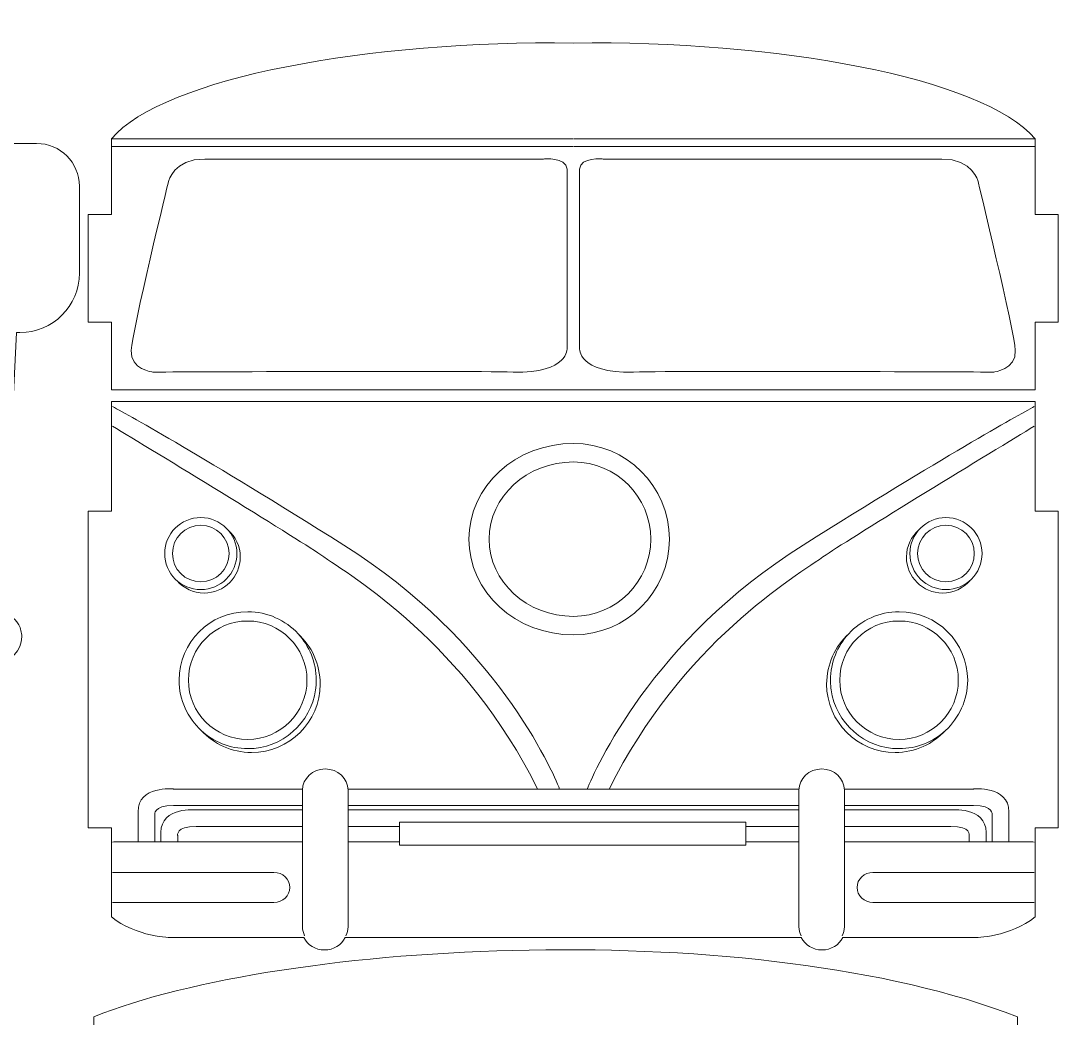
# Model space of a CAD drawing. Header units: millimetres. Extents: x -220 to 220, y -193 to 193.
# Drawn here: x 73.2 to 207.9, y 63.8 to 193.4 of the extents above; entities that cross this region are included whole.
import ezdxf

# ---------------------------------------------------------------- set-up
doc = ezdxf.new("R2010")
doc.units = ezdxf.units.MM
doc.header["$MEASUREMENT"] = 0
doc.layers.add('Camada 1', color=7, linetype='Continuous')

msp = doc.modelspace()

# ---------------------------------------------------------------- linework, layer by layer
at = {"layer": 'Camada 1', "color": 250, "lineweight": 20}
msp.add_open_spline([(50.2018, 166.1987), (48.9251, 166.8395), (47.7743, 167.7461), (46.8574, 168.8409), (46.8574, 168.8409), (46.6843, 182.426), (35.615, 193.3565), (22.0216, 193.3565), (22.0216, 193.3565), (11.7191, 193.3565), (2.4998, 186.9992), (-1.1775, 177.4124), (-1.1775, 177.4124), (-1.1775, 177.4124), (-126.0096, 177.4124), (-126.0096, 177.4124), (-126.0096, 177.4124), (-129.6868, 186.9993), (-138.906, 193.3565), (-149.2086, 193.3565), (-149.2086, 193.3565), (-159.5107, 193.3565), (-168.7294, 186.9987), (-172.4065, 177.4124), (-172.4065, 177.4124), (-172.4065, 177.4124), (-213.9852, 177.4124), (-213.9852, 177.4124), (-213.9852, 177.4124), (-217.0474, 177.4124), (-219.5304, 174.93), (-219.5304, 171.8676), (-219.5304, 171.8676), (-219.5304, 171.8676), (-219.5304, 160.557), (-219.5304, 160.557), (-219.5304, 160.557), (-219.5304, 156.5124), (-216.4033, 153.1659), (-212.3871, 152.8683), (-212.3871, 152.8683), (-212.0839, 150.7542), (-211.7412, 148.6457), (-211.3594, 146.5443), (-211.3594, 146.5443), (-211.6431, 145.4355), (-211.786, 144.2889), (-211.786, 143.1446), (-211.786, 143.1446), (-211.786, 140.3754), (-210.8488, 136.9631), (-208.8373, 134.9532), (-208.8373, 134.9532), (-208.4364, 133.3749), (-208.0113, 131.8028), (-207.5656, 130.2365), (-207.5656, 130.2365), (-202.7917, 113.4575), (-195.4776, 97.4739), (-185.8954, 82.8954), (-185.8954, 82.8954), (-186.5274, 82.5111), (-187.1751, 82.0394), (-187.6455, 81.4745), (-187.6455, 81.4745), (-188.0193, 81.0258), (-188.2941, 80.4975), (-188.2941, 79.9016), (-188.2941, 79.9016), (-188.2941, 75.5495), (-181.6593, 73.185), (-178.3429, 72.1482), (-178.3429, 72.1482), (-174.5959, 70.9767), (-170.6403, 70.1843), (-166.771, 69.5403), (-166.771, 69.5403), (-161.7028, 68.6969), (-156.5755, 68.1008), (-151.4616, 67.6151), (-151.4616, 67.6151), (-138.2526, 66.3605), (-124.8876, 65.8046), (-111.6267, 65.4365), (-111.6267, 65.4365), (-95.3775, 64.9856), (-79.1091, 64.8737), (-62.8542, 64.8737), (-62.8542, 64.8737), (-46.596, 64.8737), (-30.3153, 65.2172), (-14.0779, 66.0566), (-14.0779, 66.0566), (-0.7995, 66.7431), (12.5693, 67.7346), (25.7585, 69.4427), (25.7585, 69.4427), (30.8783, 70.1058), (36.0025, 70.8828), (41.0675, 71.8863), (41.0675, 71.8863), (44.9441, 72.6543), (48.8792, 73.5588), (52.6367, 74.7917), (52.6367, 74.7917), (55.4453, 75.713), (62.5615, 78.1893), (62.5859, 81.9702), (62.5859, 81.9702), (62.5859, 81.9702), (66.0046, 95.0927), (66.0046, 95.0927), (66.0046, 95.0927), (66.0046, 95.0927), (66.0268, 95.178), (66.0268, 95.178), (66.0268, 95.178), (66.0268, 95.178), (66.1073, 95.4893), (66.1073, 95.4893), (66.1073, 95.4893), (67.346, 100.2902), (68.3825, 105.143), (69.2191, 110.03), (69.2191, 110.03), (69.2191, 110.03), (70.0057, 110.03), (70.0057, 110.03), (70.0057, 110.03), (71.8181, 110.03), (73.2878, 111.4998), (73.2878, 113.3123), (73.2878, 113.3123), (73.2878, 113.8622), (73.1513, 114.3995), (72.8878, 114.882), (72.8878, 114.882), (72.3464, 115.8729), (71.3386, 116.5142), (70.2169, 116.586), (70.2169, 116.586), (70.8784, 121.5492), (71.3359, 126.5396), (71.5798, 131.5407), (71.5798, 131.5407), (71.5798, 131.5407), (72.6184, 152.8374), (72.6184, 152.8374), (72.6184, 152.8374), (72.6184, 152.8374), (73.0502, 152.8374), (73.0502, 152.8374), (73.0502, 152.8374), (77.3134, 152.8374), (80.7697, 156.2939), (80.7697, 160.557), (80.7697, 160.557), (80.7697, 160.557), (80.7697, 171.8676), (80.7697, 171.8676), (80.7697, 171.8676), (80.7697, 174.93), (78.2869, 177.4124), (75.2245, 177.4124), (75.2245, 177.4124), (75.2245, 177.4124), (58.4983, 177.4124), (58.4983, 177.4124), (58.4983, 177.4124), (56.8832, 177.4124), (55.4059, 176.5037), (54.6778, 175.062), (54.6778, 175.062), (54.6778, 175.062), (50.2018, 166.1987), (50.2018, 166.1987)], degree=3, knots=[0, 0, 0, 0, 0.02222222, 0.02222222, 0.02222222, 0.02222222, 0.04444444, 0.04444444, 0.04444444, 0.04444444, 0.06666667, 0.06666667, 0.06666667, 0.06666667, 0.08888889, 0.08888889, 0.08888889, 0.08888889, 0.11111111, 0.11111111, 0.11111111, 0.11111111, 0.13333333, 0.13333333, 0.13333333, 0.13333333, 0.15555556, 0.15555556, 0.15555556, 0.15555556, 0.17777778, 0.17777778, 0.17777778, 0.17777778, 0.2, 0.2, 0.2, 0.2, 0.22222222, 0.22222222, 0.22222222, 0.22222222, 0.24444444, 0.24444444, 0.24444444, 0.24444444, 0.26666667, 0.26666667, 0.26666667, 0.26666667, 0.28888889, 0.28888889, 0.28888889, 0.28888889, 0.31111111, 0.31111111, 0.31111111, 0.31111111, 0.33333333, 0.33333333, 0.33333333, 0.33333333, 0.35555556, 0.35555556, 0.35555556, 0.35555556, 0.37777778, 0.37777778, 0.37777778, 0.37777778, 0.4, 0.4, 0.4, 0.4, 0.42222222, 0.42222222, 0.42222222, 0.42222222, 0.44444444, 0.44444444, 0.44444444, 0.44444444, 0.46666667, 0.46666667, 0.46666667, 0.46666667, 0.48888889, 0.48888889, 0.48888889, 0.48888889, 0.51111111, 0.51111111, 0.51111111, 0.51111111, 0.53333333, 0.53333333, 0.53333333, 0.53333333, 0.55555556, 0.55555556, 0.55555556, 0.55555556, 0.57777778, 0.57777778, 0.57777778, 0.57777778, 0.6, 0.6, 0.6, 0.6, 0.62222222, 0.62222222, 0.62222222, 0.62222222, 0.64444444, 0.64444444, 0.64444444, 0.64444444, 0.66666667, 0.66666667, 0.66666667, 0.66666667, 0.68888889, 0.68888889, 0.68888889, 0.68888889, 0.71111111, 0.71111111, 0.71111111, 0.71111111, 0.73333333, 0.73333333, 0.73333333, 0.73333333, 0.75555556, 0.75555556, 0.75555556, 0.75555556, 0.77777778, 0.77777778, 0.77777778, 0.77777778, 0.8, 0.8, 0.8, 0.8, 0.82222222, 0.82222222, 0.82222222, 0.82222222, 0.84444444, 0.84444444, 0.84444444, 0.84444444, 0.86666667, 0.86666667, 0.86666667, 0.86666667, 0.88888889, 0.88888889, 0.88888889, 0.88888889, 0.91111111, 0.91111111, 0.91111111, 0.91111111, 0.93333333, 0.93333333, 0.93333333, 0.93333333, 0.95555556, 0.95555556, 0.95555556, 0.95555556, 1, 1, 1, 1], dxfattribs=at)
at = {"layer": 'Camada 1', "color": 250, "lineweight": 9}
for points, knots in [([(84.9305, 154.2025), (84.9305, 154.2025), (81.9305, 154.2025), (81.9305, 154.2025), (81.9305, 154.2025), (81.9305, 154.2025), (81.9305, 168.1897), (81.9305, 168.1897), (81.9305, 168.1897), (81.9305, 168.1897), (84.9305, 168.1897), (84.9305, 168.1897), (84.9305, 168.1897), (84.9305, 168.1897), (84.9305, 178.0071), (84.9305, 178.0071), (84.9305, 178.0071), (91.6999, 186.0201), (118.8103, 190.8537), (144.9304, 190.4563), (144.9304, 190.4563), (171.0508, 190.8535), (198.1612, 186.0201), (204.9305, 178.0071), (204.9305, 178.0071), (204.9305, 178.0071), (204.9305, 168.1897), (204.9305, 168.1897), (204.9305, 168.1897), (204.9305, 168.1897), (207.9305, 168.1897), (207.9305, 168.1897), (207.9305, 168.1897), (207.9305, 168.1897), (207.9305, 154.2025), (207.9305, 154.2025), (207.9305, 154.2025), (207.9305, 154.2025), (204.9305, 154.2025), (204.9305, 154.2025), (204.9305, 154.2025), (204.9305, 154.2025), (204.9305, 145.3915), (204.9305, 145.3915), (204.9305, 145.3915), (204.9305, 145.3915), (84.9305, 145.3915), (84.9305, 145.3915), (84.9305, 145.3915), (84.9305, 145.3915), (84.9305, 154.2025), (84.9305, 154.2025)], [0, 0, 0, 0, 0.07142857, 0.07142857, 0.07142857, 0.07142857, 0.14285714, 0.14285714, 0.14285714, 0.14285714, 0.21428571, 0.21428571, 0.21428571, 0.21428571, 0.28571429, 0.28571429, 0.28571429, 0.28571429, 0.35714286, 0.35714286, 0.35714286, 0.35714286, 0.42857143, 0.42857143, 0.42857143, 0.42857143, 0.5, 0.5, 0.5, 0.5, 0.57142857, 0.57142857, 0.57142857, 0.57142857, 0.64285714, 0.64285714, 0.64285714, 0.64285714, 0.71428571, 0.71428571, 0.71428571, 0.71428571, 0.78571429, 0.78571429, 0.78571429, 0.78571429, 0.85714286, 0.85714286, 0.85714286, 0.85714286, 1, 1, 1, 1]), ([(204.9306, 129.6307), (204.9306, 129.6307), (207.9306, 129.6307), (207.9306, 129.6307), (207.9306, 129.6307), (207.9306, 129.6307), (207.9306, 88.4915), (207.9306, 88.4915), (207.9306, 88.4915), (207.9306, 88.4915), (204.9306, 88.4915), (204.9306, 88.4915), (204.9306, 88.4915), (204.9306, 88.4915), (204.9306, 76.925), (204.9306, 76.925), (204.9306, 76.925), (201.7876, 74.29), (197.0844, 74.2307), (197.0844, 74.2307), (197.0844, 74.2307), (197.0844, 74.2307), (179.9361, 74.2307), (179.9361, 74.2307), (179.9361, 74.2307), (179.4655, 73.2799), (178.4377, 72.6203), (177.2458, 72.6203), (177.2458, 72.6203), (176.0539, 72.6203), (175.026, 73.2799), (174.5554, 74.2307), (174.5554, 74.2307), (174.5554, 74.2307), (145.0066, 74.2307), (145.0066, 74.2307), (145.0066, 74.2307), (145.0066, 74.2307), (144.9305, 74.2307), (144.9305, 74.2307), (144.9305, 74.2307), (144.9305, 74.2307), (144.8545, 74.2307), (144.8545, 74.2307), (144.8545, 74.2307), (144.8545, 74.2307), (115.3057, 74.2307), (115.3057, 74.2307), (115.3057, 74.2307), (114.8351, 73.2799), (113.8072, 72.6203), (112.6153, 72.6203), (112.6153, 72.6203), (111.4234, 72.6203), (110.3956, 73.2799), (109.925, 74.2307), (109.925, 74.2307), (109.925, 74.2307), (92.7767, 74.2307), (92.7767, 74.2307), (92.7767, 74.2307), (92.7767, 74.2307), (88.0735, 74.29), (84.9305, 76.925), (84.9305, 76.925), (84.9305, 76.925), (84.9305, 88.4915), (84.9305, 88.4915), (84.9305, 88.4915), (84.9305, 88.4915), (81.9305, 88.4915), (81.9305, 88.4915), (81.9305, 88.4915), (81.9305, 88.4915), (81.9305, 129.6307), (81.9305, 129.6307), (81.9305, 129.6307), (81.9305, 129.6307), (84.9305, 129.6307), (84.9305, 129.6307), (84.9305, 129.6307), (84.9305, 129.6307), (84.9305, 143.8915), (84.9305, 143.8915), (84.9305, 143.8915), (84.9305, 143.8915), (204.9306, 143.8915), (204.9306, 143.8915), (204.9306, 143.8915), (204.9306, 143.8915), (204.9306, 129.6307), (204.9306, 129.6307)], [0, 0, 0, 0, 0.04166667, 0.04166667, 0.04166667, 0.04166667, 0.08333333, 0.08333333, 0.08333333, 0.08333333, 0.125, 0.125, 0.125, 0.125, 0.16666667, 0.16666667, 0.16666667, 0.16666667, 0.20833333, 0.20833333, 0.20833333, 0.20833333, 0.25, 0.25, 0.25, 0.25, 0.29166667, 0.29166667, 0.29166667, 0.29166667, 0.33333333, 0.33333333, 0.33333333, 0.33333333, 0.375, 0.375, 0.375, 0.375, 0.41666667, 0.41666667, 0.41666667, 0.41666667, 0.45833333, 0.45833333, 0.45833333, 0.45833333, 0.5, 0.5, 0.5, 0.5, 0.54166667, 0.54166667, 0.54166667, 0.54166667, 0.58333333, 0.58333333, 0.58333333, 0.58333333, 0.625, 0.625, 0.625, 0.625, 0.66666667, 0.66666667, 0.66666667, 0.66666667, 0.70833333, 0.70833333, 0.70833333, 0.70833333, 0.75, 0.75, 0.75, 0.75, 0.79166667, 0.79166667, 0.79166667, 0.79166667, 0.83333333, 0.83333333, 0.83333333, 0.83333333, 0.875, 0.875, 0.875, 0.875, 0.91666667, 0.91666667, 0.91666667, 0.91666667, 1, 1, 1, 1]), ([(167.3545, 89.2306), (167.3545, 89.2306), (167.3545, 86.2306), (167.3545, 86.2306), (167.3545, 86.2306), (167.3545, 86.2306), (122.3545, 86.2306), (122.3545, 86.2306), (122.3545, 86.2306), (122.3545, 86.2306), (122.3545, 89.2306), (122.3545, 89.2306), (122.3545, 89.2306), (122.3545, 89.2306), (167.3545, 89.2306), (167.3545, 89.2306)], [0, 0, 0, 0, 0.2, 0.2, 0.2, 0.2, 0.4, 0.4, 0.4, 0.4, 0.6, 0.6, 0.6, 0.6, 1, 1, 1, 1]), ([(142.6431, -37.7622), (125.1615, -37.7622), (107.68, -37.7622), (90.4893, -37.7622), (90.4893, -37.7622), (90.4893, -37.7622), (85.786, -37.6712), (82.6431, -33.6204), (82.6431, -33.6204), (82.6431, -33.6204), (82.6431, -15.8397), (82.6431, -15.8397), (82.6431, -15.8397), (82.6431, -15.8397), (79.6431, -15.8397), (79.6431, -15.8397), (79.6431, -15.8397), (79.6431, -15.8397), (79.6431, 47.4016), (79.6431, 47.4016), (79.6431, 47.4016), (79.6431, 47.4016), (82.6431, 47.4016), (82.6431, 47.4016), (82.6431, 47.4016), (82.6431, 47.4016), (82.6431, 63.936), (82.6431, 63.936), (82.6431, 63.936), (107.3442, 73.9435), (168.8139, 77.0734), (202.6431, 63.936), (202.6431, 63.936), (202.6431, 63.936), (202.6431, 47.4016), (202.6431, 47.4016), (202.6431, 47.4016), (202.6431, 47.4016), (205.6431, 47.4016), (205.6431, 47.4016), (205.6431, 47.4016), (205.6431, 47.4016), (205.6431, -15.8397), (205.6431, -15.8397), (205.6431, -15.8397), (205.6431, -15.8397), (202.6431, -15.8397), (202.6431, -15.8397), (202.6431, -15.8397), (202.6431, -15.8397), (202.6431, -33.6204), (202.6431, -33.6204), (202.6431, -33.6204), (199.5002, -37.6712), (194.7969, -37.7622), (194.7969, -37.7622), (194.7969, -37.7622), (177.6062, -37.7622), (160.1247, -37.7622), (142.6431, -37.7622)], [0, 0, 0, 0, 0.0625, 0.0625, 0.0625, 0.0625, 0.125, 0.125, 0.125, 0.125, 0.1875, 0.1875, 0.1875, 0.1875, 0.25, 0.25, 0.25, 0.25, 0.3125, 0.3125, 0.3125, 0.3125, 0.375, 0.375, 0.375, 0.375, 0.4375, 0.4375, 0.4375, 0.4375, 0.5, 0.5, 0.5, 0.5, 0.5625, 0.5625, 0.5625, 0.5625, 0.625, 0.625, 0.625, 0.625, 0.6875, 0.6875, 0.6875, 0.6875, 0.75, 0.75, 0.75, 0.75, 0.8125, 0.8125, 0.8125, 0.8125, 0.875, 0.875, 0.875, 0.875, 1, 1, 1, 1])]:
    msp.add_open_spline(points, degree=3, knots=knots, dxfattribs=at)
at = {"layer": 'Camada 1', "color": 242, "lineweight": 9}
for points, knots in [([(144.9305, 178.0071), (144.9305, 178.0071), (142.3659, 178.0071), (142.3659, 178.0071), (142.3659, 178.0071), (142.3659, 178.0071), (84.9305, 178.0071), (84.9305, 178.0071)], [0, 0, 0, 0, 0.33333333, 0.33333333, 0.33333333, 0.33333333, 1, 1, 1, 1]), ([(145.0011, 178.0071), (145.0011, 178.0071), (147.5598, 178.0071), (147.5598, 178.0071), (147.5598, 178.0071), (147.5598, 178.0071), (204.8599, 178.0071), (204.8599, 178.0071)], [0, 0, 0, 0, 0.33333333, 0.33333333, 0.33333333, 0.33333333, 1, 1, 1, 1]), ([(84.9305, 177.0004), (84.9305, 177.0004), (142.3659, 177.0004), (142.3659, 177.0004), (142.3659, 177.0004), (142.3659, 177.0004), (144.9305, 177.0004), (144.9305, 177.0004)], [0, 0, 0, 0, 0.33333333, 0.33333333, 0.33333333, 0.33333333, 1, 1, 1, 1]), ([(204.8599, 177.0004), (204.8599, 177.0004), (147.5598, 177.0004), (147.5598, 177.0004), (147.5598, 177.0004), (147.5598, 177.0004), (145.0011, 177.0004), (145.0011, 177.0004)], [0, 0, 0, 0, 0.33333333, 0.33333333, 0.33333333, 0.33333333, 1, 1, 1, 1]), ([(144.1221, 174.081), (144.1221, 174.081), (144.1221, 150.8272), (144.1221, 150.8272), (144.1221, 150.8272), (144.1221, 150.8272), (144.3775, 147.5054), (137.109, 147.7066), (137.109, 147.7066), (129.8407, 147.9078), (90.3112, 147.7066), (90.3112, 147.7066), (90.3112, 147.7066), (90.3112, 147.7066), (87.3785, 148.0087), (87.5059, 150.5251), (87.5059, 150.5251), (87.6333, 153.0419), (92.3516, 172.4705), (92.3516, 172.4705), (92.3516, 172.4705), (92.3516, 172.4705), (92.9886, 175.3897), (97.0697, 175.3897), (97.0697, 175.3897), (100.1299, 175.3897), (141.0616, 175.3897), (141.0616, 175.3897), (141.0616, 175.3897), (141.0616, 175.3897), (143.9949, 175.6918), (144.1221, 174.081)], [0, 0, 0, 0, 0.11111111, 0.11111111, 0.11111111, 0.11111111, 0.22222222, 0.22222222, 0.22222222, 0.22222222, 0.33333333, 0.33333333, 0.33333333, 0.33333333, 0.44444444, 0.44444444, 0.44444444, 0.44444444, 0.55555556, 0.55555556, 0.55555556, 0.55555556, 0.66666667, 0.66666667, 0.66666667, 0.66666667, 0.77777778, 0.77777778, 0.77777778, 0.77777778, 1, 1, 1, 1]), ([(145.7389, 174.081), (145.7389, 174.081), (145.7389, 150.8272), (145.7389, 150.8272), (145.7389, 150.8272), (145.7389, 150.8272), (145.4835, 147.5054), (152.752, 147.7066), (152.752, 147.7066), (160.0203, 147.9078), (199.5498, 147.7066), (199.5498, 147.7066), (199.5498, 147.7066), (199.5498, 147.7066), (202.4825, 148.0087), (202.3551, 150.5251), (202.3551, 150.5251), (202.2277, 153.0419), (197.5094, 172.4705), (197.5094, 172.4705), (197.5094, 172.4705), (197.5094, 172.4705), (196.8724, 175.3897), (192.7913, 175.3897), (192.7913, 175.3897), (189.7311, 175.3897), (148.7994, 175.3897), (148.7994, 175.3897), (148.7994, 175.3897), (148.7994, 175.3897), (145.8661, 175.6918), (145.7389, 174.081)], [0, 0, 0, 0, 0.11111111, 0.11111111, 0.11111111, 0.11111111, 0.22222222, 0.22222222, 0.22222222, 0.22222222, 0.33333333, 0.33333333, 0.33333333, 0.33333333, 0.44444444, 0.44444444, 0.44444444, 0.44444444, 0.55555556, 0.55555556, 0.55555556, 0.55555556, 0.66666667, 0.66666667, 0.66666667, 0.66666667, 0.77777778, 0.77777778, 0.77777778, 0.77777778, 1, 1, 1, 1]), ([(143.1562, 93.534), (142.1769, 95.9778), (134.8857, 112.7945), (115.1223, 125.2318), (115.1223, 125.2318), (96.8821, 136.7101), (87.4541, 141.946), (85.0897, 143.2304)], [0, 0, 0, 0, 0.33333333, 0.33333333, 0.33333333, 0.33333333, 1, 1, 1, 1]), ([(146.7544, 93.534), (147.7337, 95.9778), (155.0249, 112.7945), (174.7883, 125.2318), (174.7883, 125.2318), (193.0285, 136.7101), (202.4565, 141.946), (204.8209, 143.2304)], [0, 0, 0, 0, 0.33333333, 0.33333333, 0.33333333, 0.33333333, 1, 1, 1, 1]), ([(85.0897, 140.6793), (90.2406, 137.5513), (108.6199, 126.3706), (112.1279, 123.9612), (112.1279, 123.9612), (116.1932, 121.1687), (130.9406, 112.428), (140.2965, 93.534)], [0, 0, 0, 0, 0.33333333, 0.33333333, 0.33333333, 0.33333333, 1, 1, 1, 1]), ([(204.8209, 140.6793), (199.67, 137.5513), (181.2907, 126.3706), (177.7827, 123.9612), (177.7827, 123.9612), (173.7174, 121.1687), (158.97, 112.428), (149.6141, 93.534)], [0, 0, 0, 0, 0.33333333, 0.33333333, 0.33333333, 0.33333333, 1, 1, 1, 1]), ([(144.9545, 138.4363), (137.4524, 138.4363), (131.3716, 132.8674), (131.3716, 125.9981), (131.3716, 125.9981), (131.3716, 119.1286), (137.4524, 113.5597), (144.9553, 113.5597)], [0, 0, 0, 0, 0.33333333, 0.33333333, 0.33333333, 0.33333333, 1, 1, 1, 1]), ([(144.956, 138.4363), (151.8352, 138.4363), (157.4111, 132.8674), (157.4111, 125.9981), (157.4111, 125.9981), (157.4111, 119.1286), (151.8352, 113.5597), (144.9553, 113.5597)], [0, 0, 0, 0, 0.33333333, 0.33333333, 0.33333333, 0.33333333, 1, 1, 1, 1]), ([(144.9545, 115.9671), (138.9042, 115.9671), (134.0004, 120.4579), (134.0004, 125.9981), (134.0004, 125.9981), (134.0004, 131.5381), (138.9042, 136.0289), (144.9553, 136.0289)], [0, 0, 0, 0, 0.33333333, 0.33333333, 0.33333333, 0.33333333, 1, 1, 1, 1]), ([(144.956, 115.9671), (150.5039, 115.9671), (155.0006, 120.4579), (155.0006, 125.9981), (155.0006, 125.9981), (155.0006, 131.5381), (150.5039, 136.0289), (144.9553, 136.0289)], [0, 0, 0, 0, 0.33333333, 0.33333333, 0.33333333, 0.33333333, 1, 1, 1, 1]), ([(91.8577, 124.1248), (91.8577, 121.5397), (93.9565, 119.4444), (96.5451, 119.4444), (96.5451, 119.4444), (99.1336, 119.4444), (101.2325, 121.5397), (101.2325, 124.1248), (101.2325, 124.1248), (101.2325, 126.7104), (99.1336, 128.8066), (96.5451, 128.8066), (96.5451, 128.8066), (93.9565, 128.8066), (91.8577, 126.7104), (91.8577, 124.1248)], [0, 0, 0, 0, 0.2, 0.2, 0.2, 0.2, 0.4, 0.4, 0.4, 0.4, 0.6, 0.6, 0.6, 0.6, 1, 1, 1, 1]), ([(198.0316, 124.1248), (198.0316, 121.5397), (195.9328, 119.4444), (193.3442, 119.4444), (193.3442, 119.4444), (190.7557, 119.4444), (188.6569, 121.5397), (188.6569, 124.1248), (188.6569, 124.1248), (188.6569, 126.7104), (190.7557, 128.8066), (193.3442, 128.8066), (193.3442, 128.8066), (195.9328, 128.8066), (198.0316, 126.7104), (198.0316, 124.1248)], [0, 0, 0, 0, 0.2, 0.2, 0.2, 0.2, 0.4, 0.4, 0.4, 0.4, 0.6, 0.6, 0.6, 0.6, 1, 1, 1, 1]), ([(92.8618, 124.1248), (92.8618, 122.0939), (94.5111, 120.4472), (96.5451, 120.4472), (96.5451, 120.4472), (98.5791, 120.4472), (100.2283, 122.0939), (100.2283, 124.1248), (100.2283, 124.1248), (100.2283, 126.1562), (98.5791, 127.8037), (96.5451, 127.8037), (96.5451, 127.8037), (94.5111, 127.8037), (92.8618, 126.1562), (92.8618, 124.1248)], [0, 0, 0, 0, 0.2, 0.2, 0.2, 0.2, 0.4, 0.4, 0.4, 0.4, 0.6, 0.6, 0.6, 0.6, 1, 1, 1, 1]), ([(93.4587, 120.6025), (94.3179, 119.6208), (95.5808, 119.0006), (96.9891, 119.0006), (96.9891, 119.0006), (99.5776, 119.0006), (101.6757, 121.0967), (101.6757, 123.6823), (101.6757, 123.6823), (101.6757, 125.0874), (101.0558, 126.3476), (100.0744, 127.2055)], [0, 0, 0, 0, 0.25, 0.25, 0.25, 0.25, 0.5, 0.5, 0.5, 0.5, 1, 1, 1, 1]), ([(196.4306, 120.6025), (195.5714, 119.6208), (194.3085, 119.0006), (192.9002, 119.0006), (192.9002, 119.0006), (190.3117, 119.0006), (188.2136, 121.0967), (188.2136, 123.6823), (188.2136, 123.6823), (188.2136, 125.0874), (188.8335, 126.3476), (189.815, 127.2055)], [0, 0, 0, 0, 0.25, 0.25, 0.25, 0.25, 0.5, 0.5, 0.5, 0.5, 1, 1, 1, 1]), ([(197.0275, 124.1248), (197.0275, 122.0939), (195.3782, 120.4472), (193.3442, 120.4472), (193.3442, 120.4472), (191.3103, 120.4472), (189.661, 122.0939), (189.661, 124.1248), (189.661, 124.1248), (189.661, 126.1562), (191.3103, 127.8037), (193.3442, 127.8037), (193.3442, 127.8037), (195.3782, 127.8037), (197.0275, 126.1562), (197.0275, 124.1248)], [0, 0, 0, 0, 0.2, 0.2, 0.2, 0.2, 0.4, 0.4, 0.4, 0.4, 0.6, 0.6, 0.6, 0.6, 1, 1, 1, 1]), ([(109.1837, 113.7055), (107.5563, 115.4503), (105.2142, 116.5773), (102.6381, 116.5773), (102.6381, 116.5773), (97.7154, 116.5773), (93.7244, 112.5914), (93.7244, 107.6743), (93.7244, 107.6743), (93.7244, 105.1068), (94.8588, 102.7626), (96.5994, 101.1379)], [0, 0, 0, 0, 0.25, 0.25, 0.25, 0.25, 0.5, 0.5, 0.5, 0.5, 1, 1, 1, 1]), ([(180.7057, 113.7055), (182.333, 115.4503), (184.6752, 116.5773), (187.2512, 116.5773), (187.2512, 116.5773), (192.1739, 116.5773), (196.165, 112.5914), (196.165, 107.6743), (196.165, 107.6743), (196.165, 105.1068), (195.0306, 102.7626), (193.29, 101.1379)], [0, 0, 0, 0, 0.25, 0.25, 0.25, 0.25, 0.5, 0.5, 0.5, 0.5, 1, 1, 1, 1]), ([(94.9383, 107.6743), (94.9383, 103.4268), (98.3859, 99.9841), (102.6382, 99.9841), (102.6382, 99.9841), (106.8912, 99.9841), (110.3389, 103.4268), (110.3389, 107.6743), (110.3389, 107.6743), (110.3389, 111.9219), (106.8912, 115.3649), (102.6382, 115.3649), (102.6382, 115.3649), (98.3859, 115.3649), (94.9383, 111.9219), (94.9383, 107.6743)], [0, 0, 0, 0, 0.2, 0.2, 0.2, 0.2, 0.4, 0.4, 0.4, 0.4, 0.6, 0.6, 0.6, 0.6, 1, 1, 1, 1]), ([(194.951, 107.6743), (194.951, 103.4268), (191.5035, 99.9841), (187.2512, 99.9841), (187.2512, 99.9841), (182.9982, 99.9841), (179.5505, 103.4268), (179.5505, 107.6743), (179.5505, 107.6743), (179.5505, 111.9219), (182.9982, 115.3649), (187.2512, 115.3649), (187.2512, 115.3649), (191.5035, 115.3649), (194.951, 111.9219), (194.951, 107.6743)], [0, 0, 0, 0, 0.2, 0.2, 0.2, 0.2, 0.4, 0.4, 0.4, 0.4, 0.6, 0.6, 0.6, 0.6, 1, 1, 1, 1]), ([(96.5994, 101.138), (98.2264, 99.3799), (100.5547, 98.2786), (103.1407, 98.2786), (103.1407, 98.2786), (108.0589, 98.2786), (112.0467, 102.2608), (112.0467, 107.173), (112.0467, 107.173), (112.0467, 109.7556), (110.9441, 112.0806), (109.1837, 113.7055), (109.1837, 113.7055), (110.6487, 112.1202), (111.5441, 110.0019), (111.5441, 107.6743), (111.5441, 107.6743), (111.5441, 107.5991), (111.5431, 107.524), (111.5412, 107.4493), (111.5412, 107.4493), (111.5412, 107.4493), (111.5412, 107.4448), (111.5412, 107.4448), (111.5412, 107.4448), (111.5412, 107.4448), (111.541, 107.4396), (111.541, 107.4396), (111.541, 107.4396), (111.541, 107.4396), (111.541, 107.4373), (111.541, 107.4373), (111.541, 107.4373), (111.5391, 107.3665), (111.5363, 107.2959), (111.5328, 107.2256), (111.5328, 107.2256), (111.5328, 107.2256), (111.5315, 107.2012), (111.5315, 107.2012), (111.5315, 107.2012), (111.5285, 107.1449), (111.525, 107.0887), (111.521, 107.0326), (111.521, 107.0326), (111.521, 107.0326), (111.5196, 107.0133), (111.5196, 107.0133), (111.5196, 107.0133), (111.5196, 107.0133), (111.515, 106.9555), (111.515, 106.9555), (111.515, 106.9555), (111.515, 106.9555), (111.5135, 106.9364), (111.5135, 106.9364), (111.5135, 106.9364), (111.5135, 106.9364), (111.5033, 106.8218), (111.5033, 106.8218), (111.5033, 106.8218), (111.5033, 106.8218), (111.4914, 106.7066), (111.4914, 106.7066), (111.4914, 106.7066), (111.4914, 106.7066), (111.4893, 106.6876), (111.4893, 106.6876), (111.4893, 106.6876), (111.4893, 106.6876), (111.4872, 106.6685), (111.4872, 106.6685), (111.4872, 106.6685), (111.4872, 106.6685), (111.485, 106.6495), (111.485, 106.6495), (111.485, 106.6495), (111.485, 106.6495), (111.4828, 106.6304), (111.4828, 106.6304), (111.4828, 106.6304), (111.4828, 106.6304), (111.4806, 106.6115), (111.4806, 106.6115), (111.4806, 106.6115), (111.4806, 106.6115), (111.4804, 106.6095), (111.4804, 106.6095), (111.4804, 106.6095), (111.4804, 106.6095), (111.4637, 106.4787), (111.4637, 106.4787), (111.4637, 106.4787), (111.4637, 106.4787), (111.4611, 106.4598), (111.4611, 106.4598), (111.4611, 106.4598), (111.4611, 106.4598), (111.4585, 106.4408), (111.4585, 106.4408), (111.4585, 106.4408), (111.4585, 106.4408), (111.4584, 106.4405), (111.4584, 106.4405), (111.4584, 106.4405), (110.8569, 102.1124), (107.1379, 98.7801), (102.6382, 98.7801), (102.6382, 98.7801), (100.3078, 98.7801), (98.1868, 99.6746), (96.5994, 101.138)], [0, 0, 0, 0, 0.03448276, 0.03448276, 0.03448276, 0.03448276, 0.06896552, 0.06896552, 0.06896552, 0.06896552, 0.10344828, 0.10344828, 0.10344828, 0.10344828, 0.13793103, 0.13793103, 0.13793103, 0.13793103, 0.17241379, 0.17241379, 0.17241379, 0.17241379, 0.20689655, 0.20689655, 0.20689655, 0.20689655, 0.24137931, 0.24137931, 0.24137931, 0.24137931, 0.27586207, 0.27586207, 0.27586207, 0.27586207, 0.31034483, 0.31034483, 0.31034483, 0.31034483, 0.34482759, 0.34482759, 0.34482759, 0.34482759, 0.37931034, 0.37931034, 0.37931034, 0.37931034, 0.4137931, 0.4137931, 0.4137931, 0.4137931, 0.44827586, 0.44827586, 0.44827586, 0.44827586, 0.48275862, 0.48275862, 0.48275862, 0.48275862, 0.51724138, 0.51724138, 0.51724138, 0.51724138, 0.55172414, 0.55172414, 0.55172414, 0.55172414, 0.5862069, 0.5862069, 0.5862069, 0.5862069, 0.62068966, 0.62068966, 0.62068966, 0.62068966, 0.65517241, 0.65517241, 0.65517241, 0.65517241, 0.68965517, 0.68965517, 0.68965517, 0.68965517, 0.72413793, 0.72413793, 0.72413793, 0.72413793, 0.75862069, 0.75862069, 0.75862069, 0.75862069, 0.79310345, 0.79310345, 0.79310345, 0.79310345, 0.82758621, 0.82758621, 0.82758621, 0.82758621, 0.86206897, 0.86206897, 0.86206897, 0.86206897, 0.89655172, 0.89655172, 0.89655172, 0.89655172, 0.93103448, 0.93103448, 0.93103448, 0.93103448, 1, 1, 1, 1]), ([(193.29, 101.138), (191.6629, 99.3799), (189.3346, 98.2786), (186.7487, 98.2786), (186.7487, 98.2786), (181.8305, 98.2786), (177.8427, 102.2608), (177.8427, 107.173), (177.8427, 107.173), (177.8427, 109.7556), (178.9453, 112.0806), (180.7056, 113.7055), (180.7056, 113.7055), (179.2406, 112.1202), (178.3452, 110.0019), (178.3452, 107.6743), (178.3452, 107.6743), (178.3452, 107.5991), (178.3463, 107.524), (178.3481, 107.4493), (178.3481, 107.4493), (178.3481, 107.4493), (178.3481, 107.4448), (178.3481, 107.4448), (178.3481, 107.4448), (178.3481, 107.4448), (178.3484, 107.4396), (178.3484, 107.4396), (178.3484, 107.4396), (178.3484, 107.4396), (178.3484, 107.4373), (178.3484, 107.4373), (178.3484, 107.4373), (178.3502, 107.3665), (178.353, 107.2959), (178.3565, 107.2256), (178.3565, 107.2256), (178.3565, 107.2256), (178.3578, 107.2012), (178.3578, 107.2012), (178.3578, 107.2012), (178.3608, 107.1449), (178.3643, 107.0887), (178.3684, 107.0326), (178.3684, 107.0326), (178.3684, 107.0326), (178.3698, 107.0133), (178.3698, 107.0133), (178.3698, 107.0133), (178.3698, 107.0133), (178.3743, 106.9555), (178.3743, 106.9555), (178.3743, 106.9555), (178.3743, 106.9555), (178.3758, 106.9364), (178.3758, 106.9364), (178.3758, 106.9364), (178.3758, 106.9364), (178.3861, 106.8218), (178.3861, 106.8218), (178.3861, 106.8218), (178.3861, 106.8218), (178.3979, 106.7066), (178.3979, 106.7066), (178.3979, 106.7066), (178.3979, 106.7066), (178.4, 106.6876), (178.4, 106.6876), (178.4, 106.6876), (178.4, 106.6876), (178.4021, 106.6685), (178.4021, 106.6685), (178.4021, 106.6685), (178.4021, 106.6685), (178.4043, 106.6495), (178.4043, 106.6495), (178.4043, 106.6495), (178.4043, 106.6495), (178.4065, 106.6304), (178.4065, 106.6304), (178.4065, 106.6304), (178.4065, 106.6304), (178.4087, 106.6115), (178.4087, 106.6115), (178.4087, 106.6115), (178.4087, 106.6115), (178.409, 106.6095), (178.409, 106.6095), (178.409, 106.6095), (178.409, 106.6095), (178.4256, 106.4787), (178.4256, 106.4787), (178.4256, 106.4787), (178.4256, 106.4787), (178.4283, 106.4598), (178.4283, 106.4598), (178.4283, 106.4598), (178.4283, 106.4598), (178.4308, 106.4408), (178.4308, 106.4408), (178.4308, 106.4408), (178.4308, 106.4408), (178.431, 106.4405), (178.431, 106.4405), (178.431, 106.4405), (179.0324, 102.1124), (182.7514, 98.7801), (187.2511, 98.7801), (187.2511, 98.7801), (189.5815, 98.7801), (191.7026, 99.6746), (193.29, 101.138)], [0, 0, 0, 0, 0.03448276, 0.03448276, 0.03448276, 0.03448276, 0.06896552, 0.06896552, 0.06896552, 0.06896552, 0.10344828, 0.10344828, 0.10344828, 0.10344828, 0.13793103, 0.13793103, 0.13793103, 0.13793103, 0.17241379, 0.17241379, 0.17241379, 0.17241379, 0.20689655, 0.20689655, 0.20689655, 0.20689655, 0.24137931, 0.24137931, 0.24137931, 0.24137931, 0.27586207, 0.27586207, 0.27586207, 0.27586207, 0.31034483, 0.31034483, 0.31034483, 0.31034483, 0.34482759, 0.34482759, 0.34482759, 0.34482759, 0.37931034, 0.37931034, 0.37931034, 0.37931034, 0.4137931, 0.4137931, 0.4137931, 0.4137931, 0.44827586, 0.44827586, 0.44827586, 0.44827586, 0.48275862, 0.48275862, 0.48275862, 0.48275862, 0.51724138, 0.51724138, 0.51724138, 0.51724138, 0.55172414, 0.55172414, 0.55172414, 0.55172414, 0.5862069, 0.5862069, 0.5862069, 0.5862069, 0.62068966, 0.62068966, 0.62068966, 0.62068966, 0.65517241, 0.65517241, 0.65517241, 0.65517241, 0.68965517, 0.68965517, 0.68965517, 0.68965517, 0.72413793, 0.72413793, 0.72413793, 0.72413793, 0.75862069, 0.75862069, 0.75862069, 0.75862069, 0.79310345, 0.79310345, 0.79310345, 0.79310345, 0.82758621, 0.82758621, 0.82758621, 0.82758621, 0.86206897, 0.86206897, 0.86206897, 0.86206897, 0.89655172, 0.89655172, 0.89655172, 0.89655172, 0.93103448, 0.93103448, 0.93103448, 0.93103448, 1, 1, 1, 1]), ([(115.3968, 74.475), (115.572, 74.8287), (115.6699, 75.2228), (115.6699, 75.6384), (115.6699, 75.6384), (115.6699, 75.6384), (115.6699, 93.3739), (115.6699, 93.3739), (115.6699, 93.3739), (115.6699, 94.9034), (114.3457, 96.1419), (112.7124, 96.1419), (112.7124, 96.1419), (111.0793, 96.1419), (109.7551, 94.9034), (109.7551, 93.3739), (109.7551, 93.3739), (109.7551, 93.3739), (109.7551, 75.6384), (109.7551, 75.6384), (109.7551, 75.6384), (109.7551, 75.2228), (109.853, 74.8287), (110.0282, 74.475)], [0, 0, 0, 0, 0.14285714, 0.14285714, 0.14285714, 0.14285714, 0.28571429, 0.28571429, 0.28571429, 0.28571429, 0.42857143, 0.42857143, 0.42857143, 0.42857143, 0.57142857, 0.57142857, 0.57142857, 0.57142857, 0.71428571, 0.71428571, 0.71428571, 0.71428571, 1, 1, 1, 1]), ([(174.5138, 74.475), (174.3386, 74.8287), (174.2407, 75.2228), (174.2407, 75.6384), (174.2407, 75.6384), (174.2407, 75.6384), (174.2407, 93.3739), (174.2407, 93.3739), (174.2407, 93.3739), (174.2407, 94.9034), (175.5649, 96.1419), (177.1982, 96.1419), (177.1982, 96.1419), (178.8313, 96.1419), (180.1555, 94.9034), (180.1555, 93.3739), (180.1555, 93.3739), (180.1555, 93.3739), (180.1555, 75.6384), (180.1555, 75.6384), (180.1555, 75.6384), (180.1555, 75.2228), (180.0576, 74.8287), (179.8824, 74.475)], [0, 0, 0, 0, 0.14285714, 0.14285714, 0.14285714, 0.14285714, 0.28571429, 0.28571429, 0.28571429, 0.28571429, 0.42857143, 0.42857143, 0.42857143, 0.42857143, 0.57142857, 0.57142857, 0.57142857, 0.57142857, 0.71428571, 0.71428571, 0.71428571, 0.71428571, 1, 1, 1, 1]), ([(88.3955, 86.6793), (88.3955, 87.5033), (88.3955, 88.7976), (88.3955, 90.5915), (88.3955, 90.5915), (88.3955, 94.0023), (92.9959, 93.534), (92.9959, 93.534), (92.9959, 93.534), (92.9959, 93.534), (109.76, 93.534), (109.76, 93.534)], [0, 0, 0, 0, 0.25, 0.25, 0.25, 0.25, 0.5, 0.5, 0.5, 0.5, 1, 1, 1, 1]), ([(115.665, 93.534), (115.665, 93.534), (144.8061, 93.534), (144.8061, 93.534), (144.8061, 93.534), (144.8061, 93.534), (144.9553, 93.534), (144.9553, 93.534)], [0, 0, 0, 0, 0.33333333, 0.33333333, 0.33333333, 0.33333333, 1, 1, 1, 1]), ([(174.2456, 93.534), (174.2456, 93.534), (145.1045, 93.534), (145.1045, 93.534), (145.1045, 93.534), (145.1045, 93.534), (144.9553, 93.534), (144.9553, 93.534)], [0, 0, 0, 0, 0.33333333, 0.33333333, 0.33333333, 0.33333333, 1, 1, 1, 1]), ([(201.5151, 86.6793), (201.5151, 87.5033), (201.5151, 88.7976), (201.5151, 90.5915), (201.5151, 90.5915), (201.5151, 94.0023), (196.9147, 93.534), (196.9147, 93.534), (196.9147, 93.534), (196.9147, 93.534), (180.1506, 93.534), (180.1506, 93.534)], [0, 0, 0, 0, 0.25, 0.25, 0.25, 0.25, 0.5, 0.5, 0.5, 0.5, 1, 1, 1, 1]), ([(109.7551, 91.3939), (109.7551, 91.3939), (92.9959, 91.3939), (92.9959, 91.3939), (92.9959, 91.3939), (90.2939, 91.3939), (90.586, 90.1902), (90.586, 90.1902), (90.586, 90.1902), (90.586, 90.1902), (90.586, 88.1331), (90.586, 86.6793)], [0, 0, 0, 0, 0.25, 0.25, 0.25, 0.25, 0.5, 0.5, 0.5, 0.5, 1, 1, 1, 1]), ([(109.7551, 90.8256), (109.7551, 90.8256), (95.9532, 90.8256), (95.9532, 90.8256), (95.9532, 90.8256), (95.9532, 90.8256), (91.353, 91.2937), (91.353, 87.8827), (91.353, 87.8827), (91.353, 87.4528), (91.353, 87.0521), (91.353, 86.6793)], [0, 0, 0, 0, 0.25, 0.25, 0.25, 0.25, 0.5, 0.5, 0.5, 0.5, 1, 1, 1, 1]), ([(144.9553, 91.3939), (144.9553, 91.3939), (144.9153, 91.3939), (144.9153, 91.3939), (144.9153, 91.3939), (144.9153, 91.3939), (144.8794, 91.3939), (144.8794, 91.3939), (144.8794, 91.3939), (144.8794, 91.3939), (115.6699, 91.3939), (115.6699, 91.3939)], [0, 0, 0, 0, 0.25, 0.25, 0.25, 0.25, 0.5, 0.5, 0.5, 0.5, 1, 1, 1, 1]), ([(144.9553, 90.8256), (144.9553, 90.8256), (141.849, 90.8256), (141.849, 90.8256), (141.849, 90.8256), (141.849, 90.8256), (115.6699, 90.8256), (115.6699, 90.8256)], [0, 0, 0, 0, 0.33333333, 0.33333333, 0.33333333, 0.33333333, 1, 1, 1, 1]), ([(144.9553, 91.3939), (144.9553, 91.3939), (144.9953, 91.3939), (144.9953, 91.3939), (144.9953, 91.3939), (144.9953, 91.3939), (145.0312, 91.3939), (145.0312, 91.3939), (145.0312, 91.3939), (145.0312, 91.3939), (174.2407, 91.3939), (174.2407, 91.3939)], [0, 0, 0, 0, 0.25, 0.25, 0.25, 0.25, 0.5, 0.5, 0.5, 0.5, 1, 1, 1, 1]), ([(144.9553, 90.8256), (144.9553, 90.8256), (148.0616, 90.8256), (148.0616, 90.8256), (148.0616, 90.8256), (148.0616, 90.8256), (174.2407, 90.8256), (174.2407, 90.8256)], [0, 0, 0, 0, 0.33333333, 0.33333333, 0.33333333, 0.33333333, 1, 1, 1, 1]), ([(180.1555, 91.3939), (180.1555, 91.3939), (196.9147, 91.3939), (196.9147, 91.3939), (196.9147, 91.3939), (199.6167, 91.3939), (199.3246, 90.1902), (199.3246, 90.1902), (199.3246, 90.1902), (199.3246, 90.1902), (199.3246, 88.1331), (199.3246, 86.6793)], [0, 0, 0, 0, 0.25, 0.25, 0.25, 0.25, 0.5, 0.5, 0.5, 0.5, 1, 1, 1, 1]), ([(180.1555, 90.8256), (180.1555, 90.8256), (193.9574, 90.8256), (193.9574, 90.8256), (193.9574, 90.8256), (193.9574, 90.8256), (198.5576, 91.2937), (198.5576, 87.8827), (198.5576, 87.8827), (198.5576, 87.4528), (198.5576, 87.0521), (198.5576, 86.6793)], [0, 0, 0, 0, 0.25, 0.25, 0.25, 0.25, 0.5, 0.5, 0.5, 0.5, 1, 1, 1, 1]), ([(93.5436, 86.6793), (93.5436, 87.1591), (93.5436, 87.4817), (93.5436, 87.4817), (93.5436, 87.4817), (93.5436, 87.4817), (93.2513, 88.6853), (95.9532, 88.6853), (95.9532, 88.6853), (96.8179, 88.6853), (102.4695, 88.6853), (109.7551, 88.6853)], [0, 0, 0, 0, 0.25, 0.25, 0.25, 0.25, 0.5, 0.5, 0.5, 0.5, 1, 1, 1, 1]), ([(196.3669, 86.6793), (196.3669, 87.1591), (196.3669, 87.4817), (196.3669, 87.4817), (196.3669, 87.4817), (196.3669, 87.4817), (196.6593, 88.6853), (193.9574, 88.6853), (193.9574, 88.6853), (193.0927, 88.6853), (187.4411, 88.6853), (180.1555, 88.6853)], [0, 0, 0, 0, 0.25, 0.25, 0.25, 0.25, 0.5, 0.5, 0.5, 0.5, 1, 1, 1, 1]), ([(109.7551, 86.6793), (97.9835, 86.6793), (87.4288, 86.6793), (85.8273, 86.6793), (85.8273, 86.6793), (85.562, 86.6793), (85.3166, 86.6635), (85.0897, 86.6342)], [0, 0, 0, 0, 0.33333333, 0.33333333, 0.33333333, 0.33333333, 1, 1, 1, 1]), ([(180.1555, 86.6793), (191.9271, 86.6793), (202.4818, 86.6793), (204.0833, 86.6793), (204.0833, 86.6793), (204.3485, 86.6793), (204.594, 86.6635), (204.8209, 86.6342)], [0, 0, 0, 0, 0.33333333, 0.33333333, 0.33333333, 0.33333333, 1, 1, 1, 1]), ([(85.0897, 78.7886), (85.0897, 78.7886), (106.0543, 78.7886), (106.0543, 78.7886), (106.0543, 78.7886), (107.1908, 78.7886), (108.1118, 79.6643), (108.1118, 80.7445), (108.1118, 80.7445), (108.1118, 81.8247), (107.1908, 82.7003), (106.0543, 82.7003), (106.0543, 82.7003), (106.0543, 82.7003), (85.0897, 82.7003), (85.0897, 82.7003)], [0, 0, 0, 0, 0.2, 0.2, 0.2, 0.2, 0.4, 0.4, 0.4, 0.4, 0.6, 0.6, 0.6, 0.6, 1, 1, 1, 1]), ([(204.8209, 78.7886), (204.8209, 78.7886), (183.8563, 78.7886), (183.8563, 78.7886), (183.8563, 78.7886), (182.7198, 78.7886), (181.7988, 79.6643), (181.7988, 80.7445), (181.7988, 80.7445), (181.7988, 81.8247), (182.7198, 82.7003), (183.8563, 82.7003), (183.8563, 82.7003), (183.8563, 82.7003), (204.8209, 82.7003), (204.8209, 82.7003)], [0, 0, 0, 0, 0.2, 0.2, 0.2, 0.2, 0.4, 0.4, 0.4, 0.4, 0.6, 0.6, 0.6, 0.6, 1, 1, 1, 1])]:
    msp.add_open_spline(points, degree=3, knots=knots, dxfattribs=at)
for points in [[(115.6699, 88.6853), (115.6699, 88.6853), (122.3545, 88.6853), (122.3545, 88.6853)], [(174.2407, 88.6853), (174.2407, 88.6853), (167.3545, 88.6853), (167.3545, 88.6853)], [(122.3545, 86.6793), (122.3545, 86.6793), (115.6699, 86.6793), (115.6699, 86.6793)], [(167.3545, 86.6793), (167.3545, 86.6793), (174.2407, 86.6793), (174.2407, 86.6793)]]:
    msp.add_open_spline(points, degree=3, dxfattribs=at)

doc.saveas('drawing.dxf')
